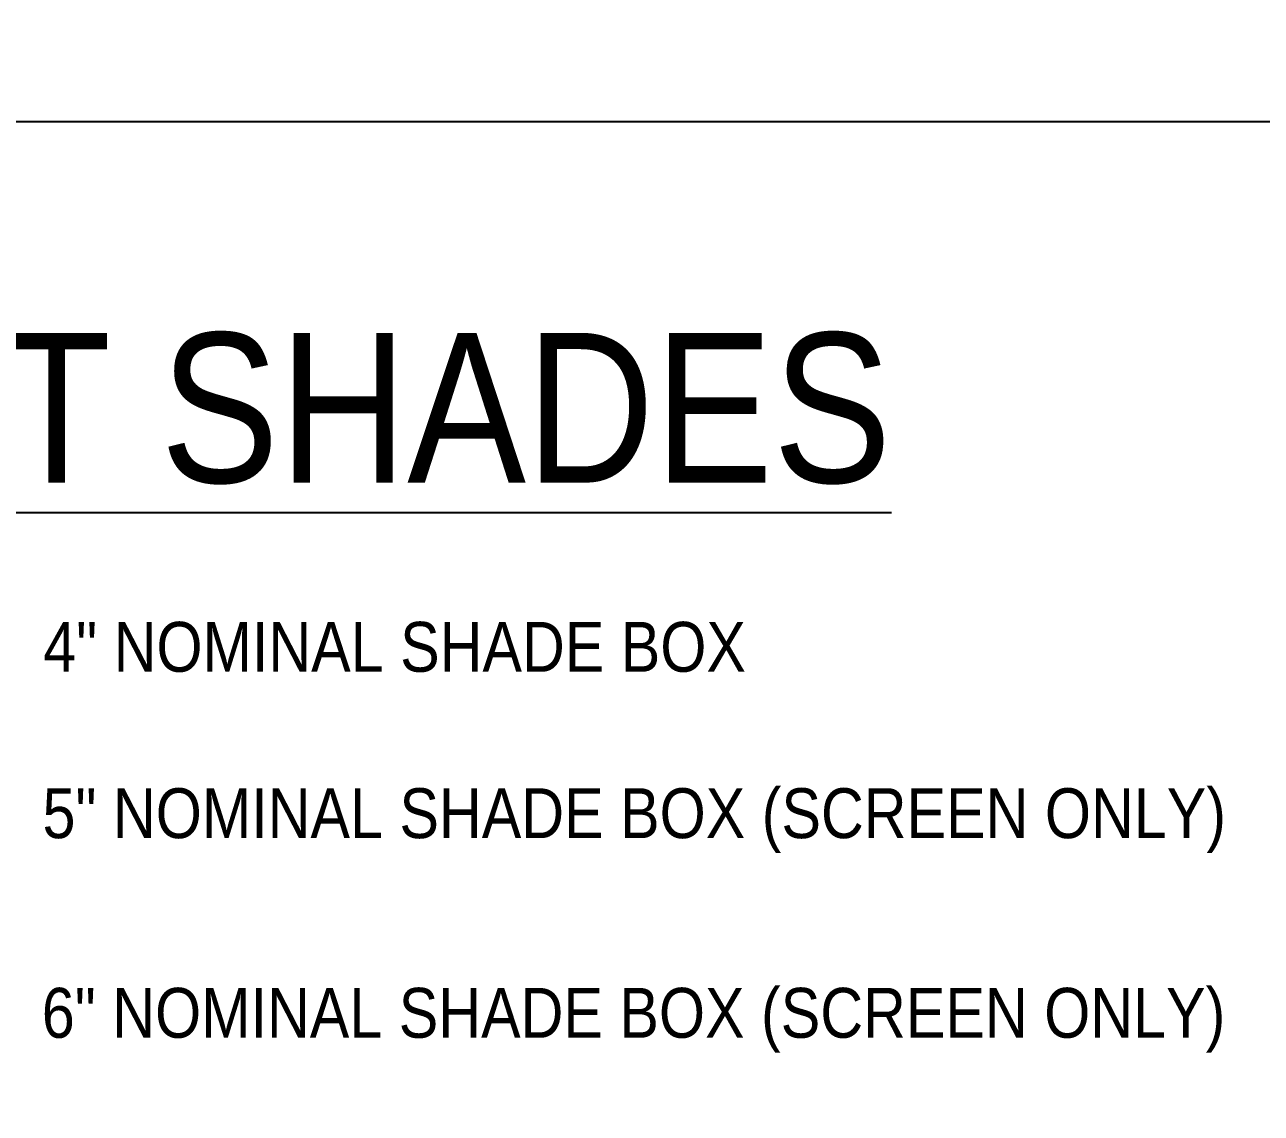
# Model space of a CAD drawing. Header units: inches. Extents: x -2661 to 42767, y -1222 to 9099.
# Drawn here: x 2275.8 to 2350.1, y 1952.8 to 2018.2 of the extents above; entities that cross this region are included whole.
import ezdxf

# ---------------------------------------------------------------- set-up
doc = ezdxf.new("R2010")
doc.units = ezdxf.units.IN
doc.header["$LTSCALE"] = 12
doc.header["$MEASUREMENT"] = 0
doc.layers.add('S-ANNO-NONPLOT', color=253, linetype='CONTINUOUS', plot=False, transparency=0.5)
doc.layers.add('S-ANNO-NOTE', color=4, linetype='CONTINUOUS')
doc.styles.add('Arial', font='arial.ttf', dxfattribs={"width": 0.85})

msp = doc.modelspace()

# ---------------------------------------------------------------- linework, layer by layer
at = {"layer": 'S-ANNO-NONPLOT'}
for points in [[(1230.57281, 2012.36325), (2465.0403, 2012.36325), (2465.0403, 2084.36325), (1230.57281, 2084.36325)], [(1505.0403, 2012.36325), (2465.0403, 2012.36325), (2465.0403, 940.00328), (1505.0403, 940.00328)]]:
    msp.add_lwpolyline(points, close=True, dxfattribs=at)

# ---------------------------------------------------------------- texts
at = {"layer": 'S-ANNO-NOTE', "color": 6, "insert": (2237.0403, 1999.66651), "char_height": 9, "width": 94.0757143, "attachment_point": 1, "style": 'Arial'}
msp.add_mtext('\\A1;\\pxql;{\\LPOCKET SHADES}', dxfattribs=at)
at = {"layer": 'S-ANNO-NOTE', "color": 191, "char_height": 3, "attachment_point": 1, "style": 'Arial'}
for s, insert, width in [('\\A1;4" NOMINAL SHADE BOX', (2276.90502, 1982.29601), 62.0291792), ('\\A1;5" NOMINAL SHADE BOX (SCREEN ONLY)', (2276.8635, 1972.29601), 80.1728571), ('\\A1;6" NOMINAL SHADE BOX (SCREEN ONLY)', (2276.82198, 1960.29601), 95.0791615)]:
    msp.add_mtext(s, dxfattribs=dict(at, insert=insert, width=width))

doc.saveas('drawing.dxf')
